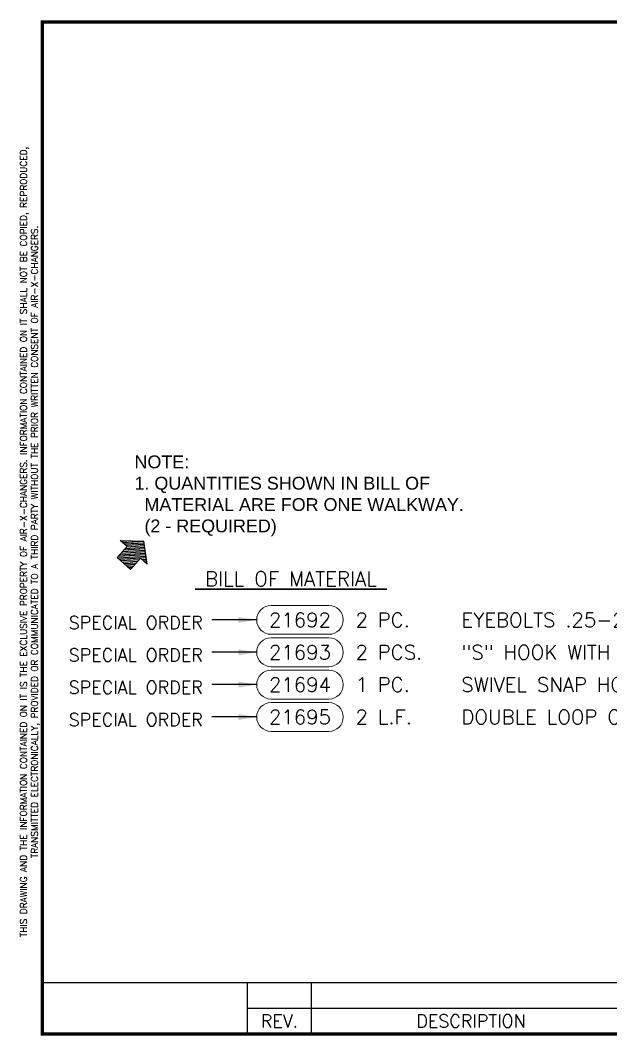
# Model space of a CAD drawing. Extents: x 47 to 269, y 297 to 436.
# Drawn here: x 47.1 to 127.7, y 297.3 to 436 of the extents above; entities that cross this region are included whole.
import ezdxf
from ezdxf.enums import TextEntityAlignment as Align

# ---------------------------------------------------------------- set-up
doc = ezdxf.new("R2010")
doc.units = 0
doc.header["$MEASUREMENT"] = 0
doc.layers.get('0').update_dxf_attribs({"linetype": 'CONTINUOUS'})
doc.layers.add('1', color=4, linetype='CONTINUOUS')
doc.layers.add('BORDER', color=5, linetype='CONTINUOUS')
for name, color, linetype, lineweight in [('OBJECT', 4, 'CONTINUOUS', 30), ('TEXT', 21, 'CONTINUOUS', 15), ('TEXT1', 7, 'CONTINUOUS', 15), ('text2', 41, 'CONTINUOUS', 30), ('TXT1', 7, 'CONTINUOUS', 15)]:
    doc.layers.add(name, color=color, linetype=linetype, lineweight=lineweight)
doc.styles.get("Standard").update_dxf_attribs({"font": 'simplex.shx'})
doc.dimstyles.get("Standard").update_dxf_attribs({"dimtxt": 0.18, "dimasz": 0.18, "dimexe": 0.18, "dimexo": 0.0625, "dimgap": 0.09, "dimtad": 0, "dimtih": 1, "dimtoh": 1, "dimdec": 4, "dimzin": 0, "dimdsep": 46, "dimtxsty": 'Standard', "dimcen": 0.09, "dimadec": 0, "dimazin": 0, "dimtfac": 1, "dimtdec": 4, "dimtofl": 0, "dimtmove": 0, "dimatfit": 3, "dimfxl": 0, "dimtolj": 1, "dimtzin": 0, "dimarcsym": 0})

# ---------------------------------------------------------------- blocks, each defined once
blk = doc.blocks.new('DENNIS1')
at = {"layer": 'BORDER', "ltscale": 10}
for p, q in [((10.75344, 2.5008), (10.75344, 0)), ((10.75344, 1.75056), (15.63, 1.75056)), ((9.50304, 1.50048), (10.75344, 1.50048)), ((9.50304, 1.2504), (10.75344, 1.2504)), ((9.50304, 1.00032), (15.63, 1.00032)), ((12.37896, 1.00032), (12.37896, 0)), ((14.00448, 1.00032), (14.00448, 0.50016)), ((9.50304, 0.75024), (15.63, 0.75024)), ((9.50304, 0.50016), (0, 0.50016)), ((2.00064, 0), (2.00064, 0.50016)), ((2.62584, 0), (2.62584, 0.50016)), ((5.75184, 0), (5.75184, 0.50016)), ((7.00224, 0), (7.00224, 0.50016)), ((8.25264, 0), (8.25264, 0.50016)), ((9.50304, 0.50016), (15.63, 0.50016)), ((15.0048, 0.50016), (15.0048, 0)), ((9.50304, 0.25008), (2.00064, 0.25008)), ((9.50304, 0.25008), (12.37896, 0.25008)), ((2.56332, 0), (9.39393, 0))]:
    blk.add_line(p, q, dxfattribs=at)
at = {"layer": 'BORDER', "ltscale": 10, "const_width": 0.0313}
blk.add_lwpolyline([(0, 9.87816), (15.63, 9.87816), (15.63, 0), (0, 0)], close=True, dxfattribs=at)
at = {"layer": 'BORDER', "ltscale": 10, "const_width": 0.03126}
blk.add_lwpolyline([(15.63, 2.5008), (9.50304, 2.5008), (9.50304, 0)], dxfattribs=at)
blk = doc.blocks.new('TXT')
at = {"ltscale": 10}
for s, height, p in [('REV.', 1.0003, (18.506, 1.018)), ('DESCRIPTION', 1.00032, (33.449, 1.018))]:
    blk.add_text(s, height=height, dxfattribs=at).set_placement(p, align=Align.MIDDLE)
at = {"ltscale": 4}
for tag, height, p in [('STRUCT1', 1.251, (105.534, 12.004)), ('STRUCT2', 1.251, (105.534, 10.003)), ('REV1', 1, (18.506, 3.001)), ('DESCRIPTION', 1, (33.511, 3.001)), ('REVBY', 1, (51.016, 3.019)), ('R1DATE', 1, (61.02, 3.019)), ('CKAPPD', 1, (71.023, 3.018))]:
    blk.add_attdef(tag, text='', height=height, dxfattribs=at).set_placement(p, align=Align.MIDDLE)
at = {"layer": 'TXT1', "ltscale": 4}
for tag, height, p in [('REF1', 1, (81.026, 10.515)), ('REF2', 1, (81.026, 8.514)), ('REF3', 1, (81.026, 6.514)), ('REF4', 1, (81.026, 4.513)), ('REF5', 1, (81.026, 2.512)), ('DWG', 1.5, (109.535, 0.5)), ('CUSTOMER', 1, (81.026, 0.512)), ('REV', 1, (122.539, 0.5))]:
    blk.add_attdef(tag, text='', height=height, dxfattribs=at).set_placement(p, align=Align.CENTER)
for tag, p in [('BY', (92.53, 6.502)), ('CHKD', (104.533, 6.502)), ('DATE', (92.53, 4.501)), ('CHKDATE', (104.533, 4.501)), ('SCALE', (92.53, 2.501)), ('JOB', (92.53, 0.5))]:
    blk.add_attdef(tag, p, '', height=1, dxfattribs=at)
blk = doc.blocks.new('BOM')
for p, q in [((-0.083, 0.2465), (0.4174, 0.2465)), ((0.4174, -0.0037), (-0.083, -0.0037))]:
    blk.add_line(p, q)
for centre, start, end in [((-0.083, 0.1214), 90, 270), ((0.4174, 0.1214), 270, 90)]:
    blk.add_arc(centre, 0.1251, start, end)
blk.add_attdef('PCMK', text='', height=0.1251).set_placement((0.1672, 0.1214), align=Align.MIDDLE)
for tag, p in [('QTYMTL', (0.6488, 0.0588)), ('SIZE', (1.5662, 0.0588))]:
    blk.add_attdef(tag, p, '', height=0.1251)
blk = doc.blocks.new('*X148')
at = {"color": 0}
for p, q in [((371.27, 212.18), (374.46, 215.36)), ((371.47, 212.02), (374.81, 215.36)), ((371.66, 211.85), (374.96, 215.15)), ((371.85, 211.69), (374.96, 214.8)), ((371.96, 213.21), (374.1, 215.36)), ((371.96, 213.56), (373.75, 215.36)), ((371.96, 213.92), (373.4, 215.36)), ((371.96, 214.27), (373.04, 215.36)), ((371.96, 214.62), (372.69, 215.36)), ((371.96, 214.98), (372.34, 215.36)), ((371.96, 215.33), (371.98, 215.36)), ((372.05, 211.53), (374.96, 214.44)), ((372.24, 211.37), (374.96, 214.09)), ((372.43, 211.21), (374.96, 213.74)), ((370.5, 212.82), (370.54, 212.86)), ((370.7, 212.66), (370.9, 212.86)), ((370.89, 212.5), (371.25, 212.86)), ((371.08, 212.34), (371.6, 212.86)), ((372.62, 211.05), (374.96, 213.38)), ((372.82, 210.89), (374.96, 213.03)), ((373.01, 210.73), (375.14, 212.86)), ((373.2, 210.57), (375.49, 212.86)), ((373.4, 210.41), (375.85, 212.86)), ((374.92, 211.58), (376.2, 212.86))]:
    blk.add_line(p, q, dxfattribs=at)

msp = doc.modelspace()

# ---------------------------------------------------------------- linework, layer by layer
at = {"layer": '1'}
for p, q in [((61.70254, 364.11458), (60.78211, 364.92625)), ((60.78211, 364.92625), (63.97574, 364.83696)), ((60.34976, 362.58054), (61.70254, 364.11458)), ((64.46382, 361.67958), (63.97574, 364.83696)), ((60.34976, 362.58054), (62.19061, 360.9572)), ((62.19061, 360.9572), (63.54339, 362.49125)), ((63.54339, 362.49125), (64.46382, 361.67958))]:
    msp.add_line(p, q, dxfattribs=at)

# ---------------------------------------------------------------- block references
at = {"ltscale": 4}
for name, xscale, yscale, zscale in [('DENNIS1', 14, 14, 14), ('TXT', 1.749999993000003, 1.749999993000017, 1.749999993)]:
    msp.add_blockref(name, (50.12749, 297.47713), dxfattribs=dict(at, xscale=xscale, yscale=yscale, zscale=zscale))
at = {"layer": '1', "xscale": 0.8181249999999903, "yscale": 0.8181250000003502, "zscale": 0.818125, "rotation": 138.5929073156195}
msp.add_blockref('*X148', (406.96239, 291.83496), dxfattribs=at)
at = {"layer": 'TEXT', "ltscale": 24, "xscale": 15.74999999999952, "yscale": 15.74999999999955, "zscale": 15.74999999999952}
for p, values in [((82.67657, 352.15803), {'PCMK': '21692', 'QTYMTL': '2 PC.', 'SIZE': 'EYEBOLTS .25-20 x 1" LG. W/NUT & .5" I.D. EYE (ZINC PLTD.)  McMASTER-CARR #9489T17, OR EQUAL'}), ((82.67657, 347.73598), {'PCMK': '21693', 'QTYMTL': '2 PCS.', 'SIZE': '"S" HOOK WITH .5" DIA. EYE (NICKLE PLTD) McMASTER-CARR #9381T24, OR EQUAL'}), ((82.67657, 343.31393), {'PCMK': '21694', 'QTYMTL': '1 PC.', 'SIZE': 'SWIVEL SNAP HOOK .5" DIA. EYE (NICKEL PLATED) McMASTER-CARR #3913T12, OR EQUAL'}), ((82.67657, 338.89187), {'PCMK': '21695', 'QTYMTL': '2 L.F.', 'SIZE': 'DOUBLE LOOP CHAIN #2/0 (ZINC PLTD) McMASTER-CARR #3599T53, OR EQUAL'})]:
    msp.add_blockref('BOM', p, dxfattribs=at).add_auto_attribs(values)

# ---------------------------------------------------------------- texts
at = {"layer": 'OBJECT'}
msp.add_text('%%U BILL OF MATERIAL ', height=1.983055, dxfattribs=at).set_placement((84.06992, 359.6771), align=Align.MIDDLE)
at = {"layer": 'TEXT1', "insert": (49.78418, 364.7152), "char_height": 0.8930313, "width": 123.5383799, "attachment_point": 8, "rotation": 90}
msp.add_mtext('THIS DRAWING AND THE INFORMATION CONTAINED ON IT IS THE EXCLUSIVE PROPERTY OF AIR-X-CHANGERS. INFORMATION CONTAINED ON IT SHALL NOT BE COPIED, REPRODUCED, TRANSMITTED ELECTRONICALLY, PROVIDED OR COMMUNICATED TO A THIRD PARTY WITHOUT THE PRIOR WRITTEN CONSENT OF AIR-X-CHANGERS.', dxfattribs=at)
at = {"layer": 'text2', "ltscale": 24, "char_height": 1.75}
for s, insert, width, attachment_point in [('{\\fArial|b0|i0|c0|p34;NOTE:\\P1. QUANTITIES SHOWN IN BILL OF\\P  MATERIAL ARE FOR ONE WALKWAY.\\P  (2 - REQUIRED)}', (62.72078, 376.53609), 50.573188, 1), ('\\A1;SPECIAL ORDER', (72.03995, 352.81946), 370.4116142, 9), ('\\A1;SPECIAL ORDER', (72.03995, 348.39741), 370.4116142, 9), ('\\A1;SPECIAL ORDER', (72.03995, 343.97535), 370.4116142, 9), ('\\A1;SPECIAL ORDER', (72.03995, 339.5533), 370.4116142, 9)]:
    msp.add_mtext(s, dxfattribs=dict(at, insert=insert, width=width, attachment_point=attachment_point))

# ---------------------------------------------------------------- leaders
at = {"layer": 'text2', "ltscale": 24, "annotation_type": 0, "has_hookline": 1, "hookline_direction": 1, "text_width": 20.25}
for points in [[(79.399, 354.06946), (73.28995, 354.06946)], [(79.399, 349.64741), (73.28995, 349.64741)], [(79.399, 345.22535), (73.28995, 345.22535)], [(79.399, 340.8033), (73.28995, 340.8033)]]:
    msp.add_leader(points, dimstyle='Standard', override={"dimscale": 20, "dimtxt": 0.125, "dimasz": 0.125, "dimexe": 0.0625, "dimgap": 0.0625, "dimtad": 0, "dimtih": 0, "dimtoh": 0, "dimzin": 12, "dimclrd": 256, "dimclre": 256, "dimclrt": 256, "dimtofl": 1}, dxfattribs=at)

doc.saveas('drawing.dxf')
